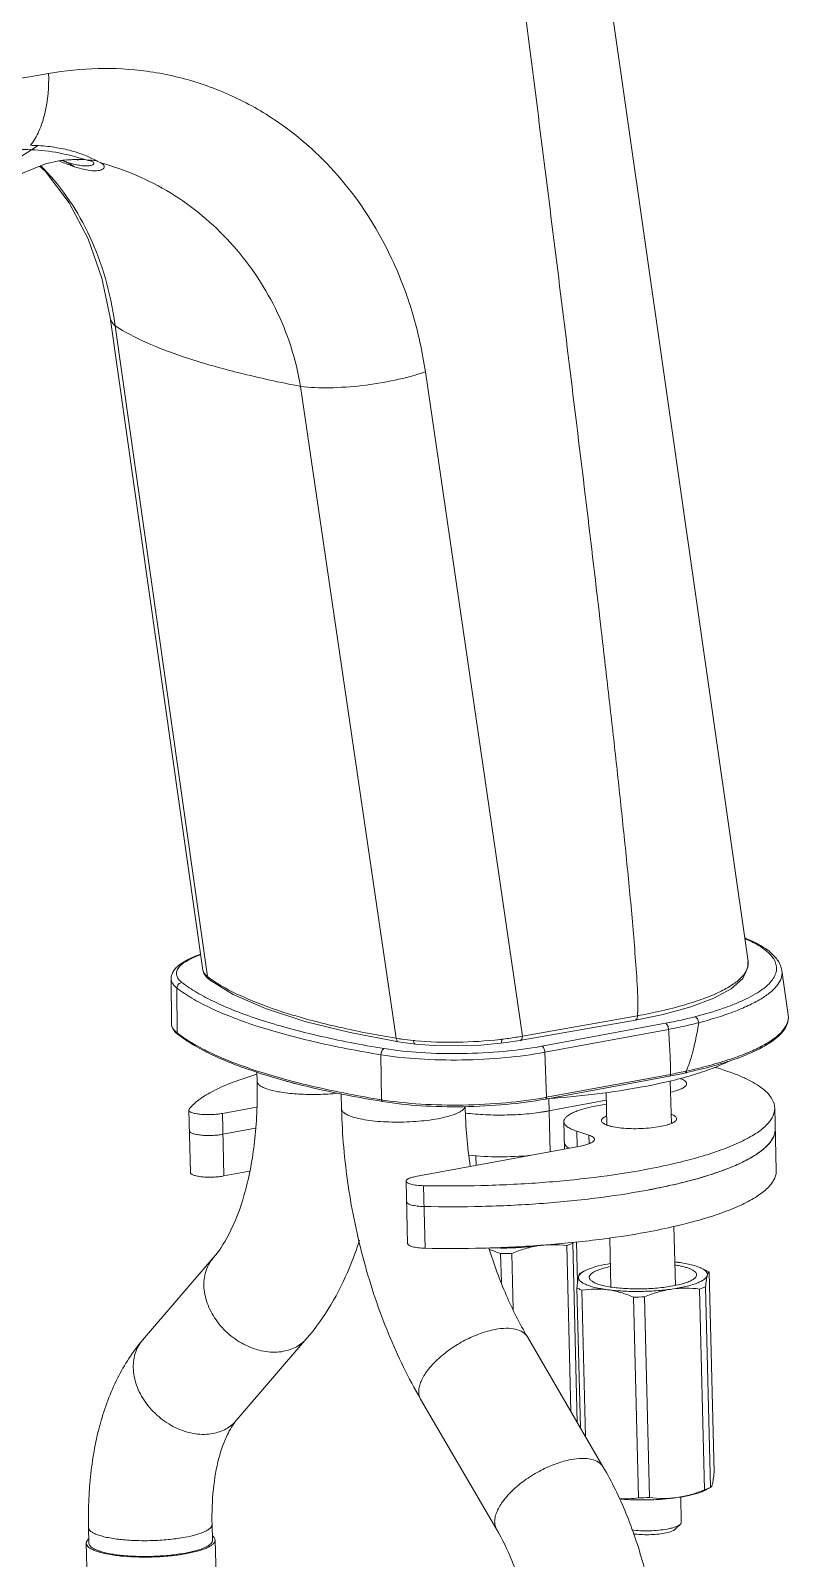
# Model space of a CAD drawing. Header units: millimetres. Extents: x 1433 to 2026, y -1135 to -715.
# Drawn here: x 1947.5 to 1982.8, y -870.4 to -799.3 of the extents above; entities that cross this region are included whole.
import ezdxf

# ---------------------------------------------------------------- set-up
doc = ezdxf.new("R2010")
doc.units = ezdxf.units.MM
doc.header["$LTSCALE"] = 0.1
doc.layers.get('0').update_dxf_attribs({"lineweight": 13})

msp = doc.modelspace()

# ---------------------------------------------------------------- linework, layer by layer
at = {"color": 7, "linetype": 'Continuous'}
for p, q in [((1980.901, -842.644), (1973.779, -792.891)), ((1948.747, -805.372), (1948.748, -805.372)), ((1949.809, -805.23), (1950.092, -805.311)), ((1955.527, -843.045), (1951.206, -812.655)), ((1951.442, -813.04), (1955.744, -843.351)), ((1965.882, -815.186), (1970.398, -846.122)), ((1964.522, -846.222), (1960.071, -815.863)), ((1955.527, -843.045), (1955.551, -843.128)), ((1955.527, -843.045), (1955.538, -843.101)), ((1955.538, -843.101), (1955.568, -843.189)), ((1955.568, -843.189), (1955.551, -843.128)), ((1980.901, -842.647), (1980.901, -842.644)), ((1982.476, -843.068), (1982.476, -843.063)), ((1982.771, -845.128), (1982.476, -843.068)), ((1954.049, -843.451), (1954.064, -845.542)), ((1954.337, -845.977), (1954.321, -843.883)), ((1955.569, -843.189), (1955.568, -843.189)), ((1955.569, -843.189), (1955.614, -843.273)), ((1955.614, -843.273), (1955.723, -843.405)), ((1955.723, -843.405), (1955.83, -843.497)), ((1955.83, -843.497), (1955.83, -843.497)), ((1975.752, -845.174), (1970.398, -846.122)), ((1982.772, -845.128), (1982.773, -845.134)), ((1962.388, -845.958), (1964.636, -846.388)), ((1970.429, -846.299), (1975.66, -845.373)), ((1977.057, -845.521), (1971.299, -846.59)), ((1971.446, -846.874), (1977.204, -845.806)), ((1965.186, -846.466), (1965.418, -846.492)), ((1969.38, -846.454), (1969.659, -846.42)), ((1970.306, -846.321), (1970.429, -846.299)), ((1963.816, -846.99), (1963.845, -849.087)), ((1971.519, -848.971), (1971.446, -846.874)), ((1958.048, -848.222), (1958.038, -847.804)), ((1977.253, -847.982), (1971.481, -849.053)), ((1977.291, -847.9), (1971.519, -848.971)), ((1977.977, -847.835), (1978.021, -847.826)), ((1978.021, -847.826), (1978.039, -847.821)), ((1961.982, -849.508), (1961.965, -848.811)), ((1974.334, -850.261), (1974.296, -848.75)), ((1977.333, -850.187), (1977.284, -848.21)), ((1954.889, -849.517), (1954.871, -849.563)), ((1954.871, -849.563), (1954.944, -852.475)), ((1958.026, -849.426), (1956.433, -849.721)), ((1963.891, -849.167), (1963.83, -849.157)), ((1971.685, -851.5), (1971.623, -849.026)), ((1974.305, -849.109), (1971.637, -849.604)), ((1973.861, -849.368), (1974.31, -849.285)), ((1982.142, -849.463), (1982.215, -852.376)), ((1956.506, -852.634), (1956.433, -849.721)), ((1972.329, -850.099), (1972.361, -851.375)), ((1957.979, -850.41), (1956.457, -850.692)), ((1973.495, -850.732), (1972.935, -850.549)), ((1972.952, -851.265), (1972.935, -850.549)), ((1973.495, -850.732), (1973.505, -851.127)), ((1965.423, -852.662), (1973.098, -851.238)), ((1968.249, -852.138), (1968.238, -851.692)), ((1957.696, -852.413), (1956.506, -852.634)), ((1964.986, -852.871), (1965.058, -855.784)), ((1965.796, -853.085), (1965.869, -855.997)), ((1977.521, -857.731), (1977.453, -854.984)), ((1972.461, -855.876), (1972.611, -855.823)), ((1972.461, -855.876), (1972.654, -863.601)), ((1972.611, -855.823), (1972.745, -855.767)), ((1972.953, -864.113), (1972.745, -855.767)), ((1972.924, -855.713), (1972.971, -857.583)), ((1974.522, -857.805), (1974.465, -855.523)), ((1956.008, -856.448), (1952.72, -860.277)), ((1969.385, -856.249), (1969.419, -857.581)), ((1969.966, -858.854), (1969.901, -856.244)), ((1973.287, -857.058), (1973.082, -857.169)), ((1978.717, -856.922), (1979.015, -857.064)), ((1979.09, -857.103), (1979.015, -857.064)), ((1979.09, -857.103), (1979.324, -866.448)), ((1972.938, -857.848), (1973.101, -864.367)), ((1973.341, -864.779), (1973.171, -857.953)), ((1978.644, -857.899), (1978.794, -857.845)), ((1978.644, -857.899), (1978.877, -867.243)), ((1978.794, -857.845), (1978.927, -857.789)), ((1979.16, -867.134), (1978.927, -857.789)), ((1975.568, -858.271), (1975.801, -867.616)), ((1976.316, -867.611), (1976.083, -858.266)), ((1960.37, -860.194), (1957.082, -864.023)), ((1970.63, -860.13), (1974.164, -866.191)), ((1965.663, -863.027), (1969.197, -869.087)), ((1979.027, -867.19), (1978.877, -867.243)), ((1978.975, -867.238), (1979.18, -867.128)), ((1979.16, -867.134), (1979.027, -867.19)), ((1979.175, -867.13), (1979.16, -867.134)), ((1977.796, -868.761), (1977.767, -867.582)), ((1950.205, -869.003), (1950.223, -869.736)), ((1955.953, -868.859), (1955.972, -869.593)), ((1955.979, -869.399), (1956.011, -869.427)), ((1977.516, -869.084), (1977.753, -868.85)), ((1950.098, -869.74), (1950.14, -871.409)), ((1956.097, -869.59), (1956.138, -871.259))]:
    msp.add_line(p, q, dxfattribs=at)
for points in [[(1943.348, -809.799), (1944.127, -808.654), (1945.067, -807.535), (1946.072, -806.615), (1947.123, -805.931), (1948.193, -805.498), (1948.747, -805.372)], [(1948.748, -805.372), (1948.826, -805.359), (1949.028, -805.332), (1949.22, -805.315), (1949.395, -805.305)], [(1949.395, -805.305), (1949.549, -805.302), (1949.672, -805.304), (1949.746, -805.306), (1949.759, -805.307)], [(1947.92, -805.609), (1948.193, -805.857), (1949.306, -807.321), (1950.189, -808.989), (1950.83, -810.819), (1951.206, -812.654)], [(1975.659, -845.373), (1976.948, -845.106), (1978.235, -844.754), (1979.308, -844.352), (1980.121, -843.911), (1980.655, -843.436), (1980.899, -842.911), (1980.9, -842.642)], [(1955.83, -843.497), (1956.94, -844.18), (1958.447, -844.84), (1960.275, -845.435), (1962.388, -845.958)], [(1964.635, -846.388), (1964.839, -846.42), (1965.186, -846.466)], [(1965.418, -846.492), (1966.286, -846.554), (1967.365, -846.574), (1968.46, -846.534), (1969.38, -846.454)], [(1969.659, -846.42), (1970.059, -846.362), (1970.306, -846.321)]]:
    msp.add_lwpolyline(points, dxfattribs=at)
for centre, radius, start, end in [((1947.224, -815.373), 10.743, 86.55175, 88.49845), ((1953.039, -813.801), 10.51, 119.45745, 121.51973), ((1953.692, -792.587), 13.604, 249.74809, 250.05775), ((1947.31, -809.057), 4.091, 64.87814, 65.75246), ((1947.307, -809.063), 4.098, 62.49021, 64.87756), ((1953.274, -793.743), 12.376, 250.05154, 250.77793), ((1935.138, -815.23), 16.451, 7.65182, 9.15193), ((1959.274, -838.654), 5.875, 233.07606, 234.39711), ((1970.667, -817.648), 27.992, 280.4662, 280.71894), ((1955.147, -845.043), 1.269, 228.8103, 232.36312), ((1957.819, -841.47), 5.695, 232.30886, 232.93337), ((1973.851, -827.187), 18.917, 283.95736, 284.55983), ((1966.237, -835.818), 10.545, 260.64039, 261.37737), ((1964.652, -846.288), 0.101, 254.23017, 260.21314), ((1966.348, -835.089), 11.282, 261.37602, 262.00904), ((1966.561, -833.534), 12.851, 262.03047, 264.49944), ((1966.687, -832.607), 13.786, 264.348, 264.74502), ((1967.135, -826.831), 19.572, 276.54598, 276.76495), ((1967.484, -829.967), 16.416, 276.84393, 279.13448), ((1967.892, -832.559), 13.793, 279.16994, 280.46692), ((1972.738, -823.651), 24.746, 280.51239, 280.63485), ((1973.024, -824.883), 23.41, 280.50116, 282.18103), ((1973.071, -825.399), 22.967, 280.62315, 282.33713), ((1973.522, -827.25), 20.991, 282.21732, 282.37499), ((1963.17, -835.485), 13.276, 252.91176, 255.19551), ((1963.538, -834.117), 14.692, 255.17407, 255.29774), ((1966.09, -835.427), 13.844, 260.66489, 260.88521), ((1991.414, -848.758), 23.691, 181.56025, 188.31933), ((1968.547, -832.952), 16.293, 280.34332, 280.51242), ((1969.902, -846.997), 8.972, 278.16798, 278.99567), ((1985.04, -857.07), 12.364, 173.76318, 173.94933), ((1969.506, -842.427), 13.822, 269.49892, 271.63674), ((1976.616, -864.482), 7.894, 82.43704, 83.58582), ((1975.688, -844.449), 13.822, 269.49892, 271.63674), ((1975.921, -853.73), 13.887, 269.50386, 271.6318), ((1950.557, -869.938), 0.529, 131.12515, 134.44898)]:
    msp.add_arc(centre, radius, start, end, dxfattribs=at)
for points, knots in [([(1970.502, -798.232), (1970.991, -802.071), (1971.718, -807.83), (1972.668, -815.512), (1973.37, -821.279), (1973.94, -826.087), (1974.384, -829.938), (1974.71, -832.829), (1975.024, -835.723), (1975.273, -838.138), (1975.457, -840.074), (1975.588, -841.529), (1975.694, -842.989), (1975.761, -843.964), (1975.773, -844.454)], [0, 0, 0, 0, 0.249489, 0.374285, 0.499129, 0.624038, 0.686528, 0.749049, 0.811613, 0.874242, 0.905594, 0.936983, 0.96844, 1, 1, 1, 1]), ([(1948.347, -801.291), (1949.107, -801.156), (1950.635, -801), (1952.169, -801.085), (1952.919, -801.187)], [0, 0, 0, 0, 0.505128, 1, 1, 1, 1]), ([(1952.919, -801.187), (1953.725, -801.297), (1955.316, -801.655), (1957.577, -802.6), (1959.657, -803.93), (1962.161, -806.203), (1964.101, -809.135), (1965.359, -812.465), (1965.748, -814.262), (1965.883, -815.186)], [0, 0, 0, 0, 0.119267, 0.237653, 0.357677, 0.479298, 0.731612, 0.863191, 1, 1, 1, 1]), ([(1930.975, -803.053), (1932.423, -802.957), (1935.322, -802.764), (1941.126, -802.316), (1945.474, -801.799), (1948.347, -801.291)], [0, 0, 0, 0, 0.249252, 0.498854, 1, 1, 1, 1]), ([(1948.347, -801.291), (1948.362, -801.914), (1948.293, -802.838), (1947.935, -803.954), (1947.664, -804.434), (1947.506, -804.634)], [0, 0, 0, 0, 0.533677, 0.781471, 1, 1, 1, 1]), ([(1947.87, -804.65), (1948.159, -804.666), (1948.709, -804.726), (1949.365, -804.87), (1949.829, -805.02), (1950.122, -805.136), (1950.337, -805.235), (1950.485, -805.311), (1950.553, -805.344), (1950.583, -805.362)], [0, 0, 0, 0, 0.306821, 0.585951, 0.71099, 0.82323, 0.920391, 0.96254, 1, 1, 1, 1]), ([(1941.54, -805.159), (1942.597, -805.056), (1944.153, -804.905), (1946.157, -804.817), (1947.101, -804.82), (1947.544, -804.842)], [0, 0, 0, 0, 0.529737, 0.778692, 1, 1, 1, 1]), ([(1943.179, -809.702), (1943.455, -809.209), (1944.038, -808.255), (1945.042, -806.929), (1946.201, -805.767), (1947.082, -805.126), (1947.544, -804.842)], [0, 0, 0, 0, 0.256814, 0.507328, 0.753611, 1, 1, 1, 1]), ([(1947.544, -804.842), (1947.973, -804.863), (1948.739, -804.946), (1949.484, -805.136), (1949.809, -805.23)], [0, 0, 0, 0, 0.558884, 1, 1, 1, 1]), ([(1948.748, -805.372), (1948.856, -805.354), (1949.301, -805.292), (1949.753, -805.287), (1950.092, -805.311)], [0, 0, 0, 0, 0.243563, 1, 1, 1, 1]), ([(1949.548, -805.632), (1949.492, -805.614), (1949.251, -805.531), (1949.014, -805.438), (1948.833, -805.362)], [0, 0, 0, 0, 0.231394, 1, 1, 1, 1]), ([(1949.714, -805.554), (1949.675, -805.547), (1949.502, -805.513), (1949.331, -805.468), (1949.199, -805.428)], [0, 0, 0, 0, 0.2238, 1, 1, 1, 1]), ([(1950.775, -805.458), (1950.842, -805.487), (1950.935, -805.547), (1950.937, -805.653), (1950.918, -805.698), (1950.878, -805.737), (1950.791, -805.79), (1950.619, -805.827), (1950.343, -805.824), (1949.974, -805.762), (1949.701, -805.682), (1949.548, -805.632)], [0, 0, 0, 0, 0.126604, 0.151355, 0.177581, 0.208558, 0.246621, 0.352287, 0.507941, 0.722328, 1, 1, 1, 1]), ([(1950.092, -805.311), (1950.156, -805.329), (1950.262, -805.352), (1950.39, -805.385), (1950.456, -805.438), (1950.459, -805.486), (1950.433, -805.531), (1950.346, -805.573), (1950.196, -805.598), (1949.976, -805.595), (1949.809, -805.571), (1949.714, -805.554)], [0, 0, 0, 0, 0.164563, 0.269568, 0.330998, 0.354759, 0.380756, 0.45693, 0.580981, 0.760677, 1, 1, 1, 1]), ([(1950.583, -805.362), (1950.602, -805.371), (1950.664, -805.406), (1950.727, -805.438), (1950.774, -805.457)], [0, 0, 0, 0, 0.291822, 1, 1, 1, 1]), ([(1960.072, -815.863), (1959.965, -815.227), (1959.662, -813.983), (1958.943, -812.218), (1957.992, -810.597), (1956.469, -808.672), (1954.134, -806.724), (1951.913, -805.761), (1950.775, -805.458)], [0, 0, 0, 0, 0.131558, 0.260146, 0.387663, 0.513829, 0.759703, 1, 1, 1, 1]), ([(1947.96, -805.57), (1948.859, -806.455), (1950.397, -808.677), (1951.16, -811.25), (1951.379, -812.614)], [0, 0, 0, 0, 0.477556, 1, 1, 1, 1]), ([(1951.442, -813.04), (1951.38, -812.987), (1951.274, -812.873), (1951.217, -812.726), (1951.207, -812.655)], [0, 0, 0, 0, 0.534268, 1, 1, 1, 1]), ([(1960.071, -815.863), (1959.115, -815.676), (1957.347, -815.292), (1954.934, -814.618), (1952.992, -813.904), (1951.888, -813.34), (1951.442, -813.04)], [0, 0, 0, 0, 0.320276, 0.594817, 0.82322, 1, 1, 1, 1]), ([(1965.882, -815.186), (1965.42, -815.341), (1964.443, -815.6), (1962.947, -815.847), (1961.474, -815.95), (1960.517, -815.916), (1960.071, -815.863)], [0, 0, 0, 0, 0.248669, 0.513669, 0.771605, 1, 1, 1, 1]), ([(1978.419, -845.223), (1978.868, -845.107), (1979.509, -844.92), (1980.305, -844.623), (1980.806, -844.402), (1981.237, -844.173), (1981.593, -843.939), (1981.875, -843.7), (1982.079, -843.456), (1982.205, -843.206), (1982.245, -842.95), (1982.195, -842.697), (1982.059, -842.453), (1981.845, -842.219), (1981.554, -841.994), (1981.188, -841.778), (1980.914, -841.649), (1980.765, -841.585)], [0, 0, 0, 0, 0.205868, 0.296052, 0.377239, 0.449279, 0.51221, 0.566401, 0.612704, 0.652741, 0.689169, 0.725546, 0.765445, 0.811556, 0.865519, 0.92821, 1, 1, 1, 1]), ([(1980.749, -841.547), (1980.979, -841.641), (1981.395, -841.834), (1981.858, -842.136), (1982.141, -842.402), (1982.304, -842.607), (1982.42, -842.827), (1982.464, -842.984), (1982.475, -843.063)], [0, 0, 0, 0, 0.31144, 0.573632, 0.68946, 0.797407, 0.900025, 1, 1, 1, 1]), ([(1954.049, -843.451), (1954.049, -843.386), (1954.07, -843.256), (1954.157, -843.078), (1954.286, -842.921), (1954.449, -842.78), (1954.644, -842.65), (1954.961, -842.48), (1955.225, -842.375), (1955.411, -842.31)], [0, 0, 0, 0, 0.103732, 0.206187, 0.312551, 0.425592, 0.549, 0.685269, 1, 1, 1, 1]), ([(1955.412, -842.33), (1955.288, -842.376), (1955.06, -842.467), (1954.76, -842.622), (1954.53, -842.783), (1954.371, -842.949), (1954.3, -843.101), (1954.29, -843.218), (1954.309, -843.335), (1954.392, -843.483), (1954.494, -843.576), (1954.554, -843.622)], [0, 0, 0, 0, 0.198772, 0.367697, 0.506958, 0.618953, 0.7102, 0.752127, 0.79419, 0.886453, 1, 1, 1, 1]), ([(1955.551, -843.128), (1955.557, -843.141), (1955.585, -843.196), (1955.625, -843.245), (1955.66, -843.278)], [0, 0, 0, 0, 0.229869, 1, 1, 1, 1]), ([(1975.873, -845.151), (1976.254, -845.079), (1976.98, -844.926), (1977.998, -844.659), (1978.884, -844.367), (1979.621, -844.056), (1980.202, -843.728), (1980.623, -843.388), (1980.879, -843.028), (1980.917, -842.763), (1980.901, -842.647)], [0, 0, 0, 0, 0.196625, 0.375607, 0.533639, 0.66871, 0.780856, 0.870784, 0.94098, 1, 1, 1, 1]), ([(1978.606, -845.494), (1978.91, -845.415), (1979.485, -845.251), (1980.285, -844.975), (1980.971, -844.684), (1981.537, -844.381), (1981.978, -844.069), (1982.291, -843.747), (1982.446, -843.457), (1982.488, -843.23), (1982.484, -843.121), (1982.476, -843.068)], [0, 0, 0, 0, 0.195111, 0.370302, 0.524306, 0.656551, 0.767227, 0.857942, 0.932768, 0.966716, 1, 1, 1, 1]), ([(1954.049, -843.451), (1954.05, -843.488), (1954.063, -843.566), (1954.117, -843.678), (1954.205, -843.787), (1954.279, -843.851), (1954.321, -843.883)], [0, 0, 0, 0, 0.212673, 0.4418, 0.701283, 1, 1, 1, 1]), ([(1954.554, -843.622), (1954.492, -843.628), (1954.369, -843.692), (1954.32, -843.821), (1954.321, -843.883)], [0, 0, 0, 0, 0.498209, 1, 1, 1, 1]), ([(1954.321, -843.883), (1954.541, -844.054), (1955.041, -844.385), (1955.892, -844.831), (1956.888, -845.256), (1958.026, -845.659), (1959.298, -846.038), (1961.233, -846.524), (1962.76, -846.816), (1963.816, -846.99)], [0, 0, 0, 0, 0.083008, 0.178175, 0.285732, 0.405617, 0.537529, 0.680988, 1, 1, 1, 1]), ([(1954.554, -843.622), (1954.773, -843.791), (1955.268, -844.119), (1956.111, -844.561), (1957.099, -844.983), (1958.226, -845.382), (1959.487, -845.757), (1961.405, -846.239), (1962.918, -846.528), (1963.965, -846.701)], [0, 0, 0, 0, 0.083008, 0.178175, 0.285732, 0.405618, 0.53753, 0.680988, 1, 1, 1, 1]), ([(1955.66, -843.278), (1955.666, -843.285), (1955.693, -843.31), (1955.722, -843.334), (1955.744, -843.351)], [0, 0, 0, 0, 0.238448, 1, 1, 1, 1]), ([(1955.744, -843.351), (1955.746, -843.365), (1955.761, -843.42), (1955.795, -843.471), (1955.83, -843.497)], [0, 0, 0, 0, 0.243088, 1, 1, 1, 1]), ([(1964.522, -846.222), (1963.57, -846.063), (1961.798, -845.72), (1959.379, -845.075), (1957.415, -844.35), (1956.305, -843.754), (1955.854, -843.431)], [0, 0, 0, 0, 0.31589, 0.590463, 0.818416, 1, 1, 1, 1]), ([(1975.773, -844.454), (1975.778, -844.633), (1975.776, -844.874), (1975.757, -845.113), (1975.752, -845.174)], [0, 0, 0, 0, 0.748424, 1, 1, 1, 1]), ([(1975.66, -845.373), (1975.674, -845.37), (1975.713, -845.348), (1975.747, -845.273), (1975.753, -845.21), (1975.752, -845.174)], [0, 0, 0, 0, 0.185673, 0.539504, 1, 1, 1, 1]), ([(1977.057, -845.521), (1977.177, -845.499), (1977.634, -845.411), (1978.087, -845.308), (1978.419, -845.223)], [0, 0, 0, 0, 0.262344, 1, 1, 1, 1]), ([(1982.773, -845.134), (1982.781, -845.192), (1982.783, -845.314), (1982.724, -845.568), (1982.523, -845.889), (1982.132, -846.24), (1981.587, -846.579), (1980.892, -846.906), (1980.053, -847.215), (1979.082, -847.504), (1978.386, -847.672), (1978.019, -847.753)], [0, 0, 0, 0, 0.03104, 0.062974, 0.135, 0.224774, 0.336017, 0.469848, 0.625965, 0.803264, 1, 1, 1, 1]), ([(1978.039, -847.821), (1978.402, -847.741), (1979.088, -847.574), (1980.047, -847.288), (1980.877, -846.98), (1981.567, -846.653), (1982.114, -846.31), (1982.513, -845.949), (1982.722, -845.609), (1982.783, -845.334), (1982.781, -845.199), (1982.772, -845.134)], [0, 0, 0, 0, 0.192928, 0.366906, 0.520375, 0.652485, 0.763304, 0.854591, 0.930742, 0.965693, 1, 1, 1, 1]), ([(1978.424, -845.221), (1978.475, -845.232), (1978.544, -845.296), (1978.592, -845.4), (1978.604, -845.463), (1978.606, -845.494)], [0, 0, 0, 0, 0.452379, 0.723726, 1, 1, 1, 1]), ([(1954.311, -845.999), (1954.24, -845.937), (1954.147, -845.833), (1954.076, -845.668), (1954.064, -845.583), (1954.064, -845.542)], [0, 0, 0, 0, 0.526839, 0.765905, 1, 1, 1, 1]), ([(1954.337, -845.977), (1954.295, -845.945), (1954.22, -845.879), (1954.132, -845.771), (1954.077, -845.658), (1954.064, -845.579), (1954.064, -845.542)], [0, 0, 0, 0, 0.298717, 0.5582, 0.787327, 1, 1, 1, 1]), ([(1954.372, -846.049), (1954.361, -846.04), (1954.343, -846.018), (1954.337, -845.991), (1954.337, -845.977)], [0, 0, 0, 0, 0.494004, 1, 1, 1, 1]), ([(1963.845, -849.087), (1962.797, -848.915), (1961.282, -848.625), (1959.36, -848.145), (1958.094, -847.77), (1956.961, -847.371), (1955.965, -846.951), (1955.112, -846.51), (1954.609, -846.183), (1954.386, -846.015)], [0, 0, 0, 0, 0.318011, 0.461204, 0.593025, 0.712999, 0.820822, 0.916421, 1, 1, 1, 1]), ([(1977.058, -845.521), (1977.078, -845.528), (1977.119, -845.558), (1977.18, -845.652), (1977.202, -845.743), (1977.204, -845.806)], [0, 0, 0, 0, 0.192743, 0.435575, 1, 1, 1, 1]), ([(1978.413, -845.545), (1978.318, -845.569), (1977.916, -845.665), (1977.512, -845.748), (1977.204, -845.806)], [0, 0, 0, 0, 0.239398, 1, 1, 1, 1]), ([(1977.291, -847.9), (1977.297, -847.55), (1977.272, -846.851), (1977.228, -846.153), (1977.204, -845.806)], [0, 0, 0, 0, 0.501428, 1, 1, 1, 1]), ([(1978.606, -845.495), (1978.546, -845.881), (1978.442, -846.458), (1978.234, -847.21), (1978.1, -847.576), (1978.02, -847.753)], [0, 0, 0, 0, 0.50093, 0.751101, 1, 1, 1, 1]), ([(1963.83, -849.157), (1962.78, -848.984), (1961.264, -848.692), (1959.34, -848.207), (1958.075, -847.829), (1956.942, -847.426), (1955.947, -847), (1955.095, -846.553), (1954.593, -846.22), (1954.372, -846.049)], [0, 0, 0, 0, 0.318079, 0.461211, 0.592927, 0.712785, 0.820522, 0.916165, 1, 1, 1, 1]), ([(1963.965, -846.701), (1963.917, -846.716), (1963.859, -846.787), (1963.823, -846.893), (1963.816, -846.957), (1963.816, -846.99)], [0, 0, 0, 0, 0.44057, 0.716757, 1, 1, 1, 1]), ([(1963.965, -846.701), (1964.53, -846.793), (1965.738, -846.916), (1967.598, -846.956), (1969.48, -846.858), (1970.714, -846.698), (1971.299, -846.59)], [0, 0, 0, 0, 0.233122, 0.493696, 0.757518, 1, 1, 1, 1]), ([(1964.522, -846.222), (1964.524, -846.241), (1964.534, -846.286), (1964.562, -846.349), (1964.604, -846.379), (1964.625, -846.385)], [0, 0, 0, 0, 0.283384, 0.676473, 1, 1, 1, 1]), ([(1965.329, -846.327), (1965.331, -846.348), (1965.339, -846.408), (1965.376, -846.487), (1965.418, -846.492)], [0, 0, 0, 0, 0.339581, 1, 1, 1, 1]), ([(1965.424, -846.336), (1966.071, -846.395), (1967.389, -846.433), (1968.704, -846.351), (1969.366, -846.275)], [0, 0, 0, 0, 0.493866, 1, 1, 1, 1]), ([(1969.44, -846.266), (1969.441, -846.311), (1969.44, -846.373), (1969.403, -846.451), (1969.38, -846.454)], [0, 0, 0, 0, 0.65218, 1, 1, 1, 1]), ([(1970.306, -846.321), (1970.32, -846.318), (1970.359, -846.296), (1970.393, -846.221), (1970.399, -846.158), (1970.398, -846.122)], [0, 0, 0, 0, 0.184559, 0.538099, 1, 1, 1, 1]), ([(1971.446, -846.874), (1971.444, -846.811), (1971.422, -846.72), (1971.36, -846.627), (1971.32, -846.596), (1971.299, -846.59)], [0, 0, 0, 0, 0.564425, 0.807257, 1, 1, 1, 1]), ([(1963.816, -846.99), (1964.403, -847.086), (1965.66, -847.214), (1967.596, -847.255), (1969.553, -847.153), (1970.837, -846.987), (1971.446, -846.874)], [0, 0, 0, 0, 0.233121, 0.493696, 0.757519, 1, 1, 1, 1]), ([(1980.028, -847.281), (1979.774, -847.409), (1979.205, -847.652), (1978.259, -847.964), (1977.162, -848.25), (1976.38, -848.412), (1975.967, -848.488)], [0, 0, 0, 0, 0.200524, 0.435886, 0.703558, 1, 1, 1, 1]), ([(1958.036, -847.896), (1957.664, -848.007), (1956.982, -848.232), (1956.076, -848.622), (1955.379, -849.031), (1955.017, -849.351), (1954.889, -849.517)], [0, 0, 0, 0, 0.325213, 0.600662, 0.824822, 1, 1, 1, 1]), ([(1977.291, -847.9), (1977.291, -847.91), (1977.29, -847.94), (1977.273, -847.978), (1977.253, -847.982)], [0, 0, 0, 0, 0.325424, 1, 1, 1, 1]), ([(1977.729, -848.091), (1977.775, -848.107), (1977.856, -848.139), (1977.957, -848.198), (1978.024, -848.262), (1978.043, -848.314), (1978.044, -848.337)], [0, 0, 0, 0, 0.347299, 0.623123, 0.833521, 1, 1, 1, 1]), ([(1978.012, -847.8), (1978.011, -847.804), (1978.004, -847.819), (1977.99, -847.832), (1977.978, -847.835)], [0, 0, 0, 0, 0.287351, 1, 1, 1, 1]), ([(1978.019, -847.753), (1978.019, -847.757), (1978.019, -847.773), (1978.016, -847.789), (1978.012, -847.8)], [0, 0, 0, 0, 0.26607, 1, 1, 1, 1]), ([(1982.142, -849.463), (1982.14, -849.375), (1982.102, -849.189), (1981.954, -848.926), (1981.721, -848.673), (1981.405, -848.431), (1981.009, -848.197), (1980.334, -847.881), (1979.771, -847.692), (1979.371, -847.575)], [0, 0, 0, 0, 0.075373, 0.158158, 0.253903, 0.365989, 0.496206, 0.645307, 1, 1, 1, 1]), ([(1958.048, -848.222), (1958.07, -849.112), (1958.013, -850.807), (1957.612, -853.146), (1956.96, -855.031), (1956.341, -856.06), (1956.008, -856.448)], [0, 0, 0, 0, 0.309603, 0.587981, 0.822092, 1, 1, 1, 1]), ([(1958.048, -848.222), (1958.049, -848.257), (1958.08, -848.336), (1958.187, -848.432), (1958.346, -848.519), (1958.473, -848.567), (1958.545, -848.591)], [0, 0, 0, 0, 0.162727, 0.371967, 0.649491, 1, 1, 1, 1]), ([(1958.545, -848.591), (1958.75, -848.658), (1959.229, -848.756), (1960.013, -848.833), (1960.889, -848.847), (1961.493, -848.812), (1961.794, -848.782)], [0, 0, 0, 0, 0.197599, 0.445934, 0.722211, 1, 1, 1, 1]), ([(1975.967, -848.488), (1975.277, -848.616), (1973.832, -848.834), (1972.379, -848.975), (1971.623, -849.03)], [0, 0, 0, 0, 0.480902, 1, 1, 1, 1]), ([(1978.044, -848.337), (1978.044, -848.355), (1978.035, -848.395), (1977.995, -848.45), (1977.932, -848.502), (1977.847, -848.553), (1977.74, -848.601), (1977.558, -848.667), (1977.409, -848.705), (1977.303, -848.727)], [0, 0, 0, 0, 0.062379, 0.135966, 0.227542, 0.340079, 0.474309, 0.62986, 1, 1, 1, 1]), ([(1954.871, -849.563), (1954.872, -849.587), (1954.903, -849.625), (1954.958, -849.658), (1955.021, -849.685), (1955.099, -849.708), (1955.228, -849.738), (1955.417, -849.764), (1955.664, -849.778), (1955.927, -849.777), (1956.185, -849.759), (1956.353, -849.736), (1956.433, -849.721)], [0, 0, 0, 0, 0.045136, 0.078464, 0.120265, 0.170496, 0.228635, 0.365195, 0.521403, 0.686776, 0.85, 1, 1, 1, 1]), ([(1961.982, -849.508), (1962.012, -850.703), (1962.223, -853.101), (1962.955, -856.616), (1964.078, -859.96), (1965.093, -862.049), (1965.663, -863.027)], [0, 0, 0, 0, 0.253474, 0.509139, 0.760029, 1, 1, 1, 1]), ([(1961.982, -849.508), (1961.983, -849.544), (1962.014, -849.623), (1962.121, -849.719), (1962.28, -849.806), (1962.407, -849.854), (1962.48, -849.878)], [0, 0, 0, 0, 0.162727, 0.371967, 0.649491, 1, 1, 1, 1]), ([(1963.891, -849.167), (1963.877, -849.165), (1963.85, -849.139), (1963.845, -849.106), (1963.845, -849.087)], [0, 0, 0, 0, 0.423981, 1, 1, 1, 1]), ([(1971.481, -849.053), (1970.875, -849.165), (1969.598, -849.33), (1967.651, -849.431), (1965.726, -849.391), (1964.475, -849.263), (1963.891, -849.167)], [0, 0, 0, 0, 0.242549, 0.506241, 0.766708, 1, 1, 1, 1]), ([(1971.472, -848.98), (1970.867, -849.09), (1969.592, -849.253), (1967.651, -849.353), (1965.73, -849.314), (1964.482, -849.189), (1963.898, -849.096)], [0, 0, 0, 0, 0.242706, 0.506092, 0.766343, 1, 1, 1, 1]), ([(1966.472, -849.965), (1966.641, -849.934), (1966.942, -849.867), (1967.288, -849.753), (1967.5, -849.647), (1967.635, -849.557), (1967.713, -849.467), (1967.727, -849.404)], [0, 0, 0, 0, 0.362738, 0.653629, 0.769047, 0.864115, 1, 1, 1, 1]), ([(1971.481, -849.053), (1971.487, -849.052), (1971.503, -849.043), (1971.517, -849.012), (1971.52, -848.986), (1971.519, -848.971)], [0, 0, 0, 0, 0.188041, 0.542379, 1, 1, 1, 1]), ([(1973.861, -849.368), (1973.748, -849.389), (1973.532, -849.434), (1973.229, -849.512), (1972.964, -849.597), (1972.741, -849.687), (1972.564, -849.783), (1972.433, -849.882), (1972.349, -849.986), (1972.328, -850.064), (1972.329, -850.099)], [0, 0, 0, 0, 0.194943, 0.372119, 0.52924, 0.664797, 0.777937, 0.869037, 0.940734, 1, 1, 1, 1]), ([(1976.124, -852.334), (1976.57, -852.251), (1977.417, -852.077), (1978.609, -851.771), (1979.649, -851.437), (1980.524, -851.08), (1981.221, -850.706), (1981.674, -850.364), (1981.926, -850.079), (1982.053, -849.876), (1982.129, -849.67), (1982.144, -849.53), (1982.142, -849.463)], [0, 0, 0, 0, 0.194844, 0.371849, 0.528876, 0.664342, 0.777405, 0.868445, 0.906493, 0.94034, 0.971031, 1, 1, 1, 1]), ([(1962.48, -849.878), (1962.598, -849.917), (1962.863, -849.983), (1963.475, -850.083), (1964.345, -850.139), (1965.414, -850.112), (1966.131, -850.029), (1966.472, -849.965)], [0, 0, 0, 0, 0.092753, 0.203297, 0.462407, 0.741287, 1, 1, 1, 1]), ([(1971.637, -849.604), (1971.331, -849.661), (1970.685, -849.746), (1969.697, -849.805), (1968.706, -849.797), (1968.057, -849.744), (1967.747, -849.702)], [0, 0, 0, 0, 0.239276, 0.499763, 0.760376, 1, 1, 1, 1]), ([(1971.104, -849.687), (1971.15, -849.681), (1971.328, -849.657), (1971.506, -849.628), (1971.637, -849.604)], [0, 0, 0, 0, 0.258269, 1, 1, 1, 1]), ([(1972.329, -850.099), (1972.33, -850.142), (1972.357, -850.21), (1972.421, -850.285), (1972.519, -850.367), (1972.692, -850.462), (1972.847, -850.52), (1972.935, -850.549)], [0, 0, 0, 0, 0.162622, 0.259949, 0.372488, 0.649643, 1, 1, 1, 1]), ([(1974.079, -850.055), (1974.078, -850.036), (1974.091, -849.992), (1974.142, -849.936), (1974.221, -849.882), (1974.284, -849.851), (1974.32, -849.836)], [0, 0, 0, 0, 0.169808, 0.38127, 0.655755, 1, 1, 1, 1]), ([(1976.812, -850.333), (1976.672, -850.359), (1976.378, -850.4), (1975.925, -850.431), (1975.466, -850.433), (1975.032, -850.407), (1974.703, -850.362), (1974.476, -850.31), (1974.34, -850.268), (1974.231, -850.222), (1974.149, -850.172), (1974.095, -850.118), (1974.079, -850.075), (1974.079, -850.055)], [0, 0, 0, 0, 0.149858, 0.312932, 0.478146, 0.634202, 0.770615, 0.828688, 0.878851, 0.920594, 0.953867, 0.979472, 1, 1, 1, 1]), ([(1977.578, -849.968), (1977.578, -849.986), (1977.568, -850.025), (1977.526, -850.077), (1977.46, -850.126), (1977.372, -850.174), (1977.26, -850.219), (1977.073, -850.279), (1976.92, -850.313), (1976.812, -850.333)], [0, 0, 0, 0, 0.05927, 0.130972, 0.222072, 0.335234, 0.470783, 0.627934, 1, 1, 1, 1]), ([(1977.328, -849.762), (1977.365, -849.775), (1977.429, -849.803), (1977.509, -849.852), (1977.562, -849.906), (1977.577, -849.949), (1977.578, -849.968)], [0, 0, 0, 0, 0.343799, 0.618125, 0.82974, 1, 1, 1, 1]), ([(1954.896, -850.534), (1954.896, -850.558), (1954.927, -850.596), (1954.982, -850.629), (1955.045, -850.655), (1955.123, -850.679), (1955.252, -850.709), (1955.441, -850.735), (1955.688, -850.749), (1955.951, -850.748), (1956.209, -850.73), (1956.378, -850.707), (1956.457, -850.692)], [0, 0, 0, 0, 0.045136, 0.078464, 0.120265, 0.170496, 0.228635, 0.365195, 0.521403, 0.686776, 0.85, 1, 1, 1, 1]), ([(1973.755, -850.925), (1973.755, -850.94), (1973.746, -850.974), (1973.71, -851.018), (1973.654, -851.06), (1973.578, -851.101), (1973.483, -851.14), (1973.322, -851.192), (1973.191, -851.221), (1973.098, -851.238)], [0, 0, 0, 0, 0.059275, 0.130994, 0.222123, 0.335281, 0.470824, 0.627976, 1, 1, 1, 1]), ([(1973.495, -850.732), (1973.533, -850.744), (1973.6, -850.769), (1973.683, -850.815), (1973.738, -850.865), (1973.754, -850.907), (1973.755, -850.925)], [0, 0, 0, 0, 0.350538, 0.628067, 0.837283, 1, 1, 1, 1]), ([(1982.167, -850.434), (1982.168, -850.501), (1982.153, -850.641), (1982.077, -850.847), (1981.95, -851.05), (1981.698, -851.335), (1981.245, -851.677), (1980.548, -852.051), (1979.673, -852.408), (1978.633, -852.742), (1977.441, -853.048), (1976.594, -853.222), (1976.149, -853.305)], [0, 0, 0, 0, 0.028969, 0.05966, 0.093508, 0.131556, 0.222597, 0.335661, 0.471127, 0.628153, 0.805158, 1, 1, 1, 1]), ([(1977.567, -853.008), (1977.889, -852.932), (1978.503, -852.775), (1979.366, -852.51), (1980.125, -852.23), (1980.772, -851.936), (1981.305, -851.63), (1981.803, -851.252), (1982.085, -850.891), (1982.144, -850.642)], [0, 0, 0, 0, 0.1871, 0.35752, 0.510109, 0.644033, 0.758977, 0.855377, 1, 1, 1, 1]), ([(1982.144, -850.642), (1982.148, -850.625), (1982.162, -850.556), (1982.168, -850.486), (1982.167, -850.434)], [0, 0, 0, 0, 0.253815, 1, 1, 1, 1]), ([(1970.777, -851.672), (1970.288, -851.721), (1969.329, -851.763), (1968.37, -851.714), (1967.907, -851.658)], [0, 0, 0, 0, 0.512713, 1, 1, 1, 1]), ([(1972.553, -851.338), (1972.524, -851.319), (1972.47, -851.279), (1972.406, -851.213), (1972.365, -851.143), (1972.354, -851.093), (1972.354, -851.07)], [0, 0, 0, 0, 0.309181, 0.571589, 0.796607, 1, 1, 1, 1]), ([(1972.363, -851.126), (1972.365, -851.133), (1972.375, -851.161), (1972.391, -851.187), (1972.405, -851.206)], [0, 0, 0, 0, 0.236962, 1, 1, 1, 1]), ([(1972.405, -851.206), (1972.409, -851.211), (1972.426, -851.233), (1972.445, -851.253), (1972.46, -851.267)], [0, 0, 0, 0, 0.23643, 1, 1, 1, 1]), ([(1972.46, -851.267), (1972.467, -851.273), (1972.496, -851.299), (1972.528, -851.322), (1972.553, -851.338)], [0, 0, 0, 0, 0.233575, 1, 1, 1, 1]), ([(1965.796, -853.085), (1966.693, -853.105), (1968.487, -853.101), (1971.142, -852.973), (1973.691, -852.728), (1975.338, -852.48), (1976.124, -852.334)], [0, 0, 0, 0, 0.259369, 0.518699, 0.768572, 1, 1, 1, 1]), ([(1982.215, -852.376), (1982.217, -852.443), (1982.202, -852.583), (1982.126, -852.789), (1981.998, -852.992), (1981.746, -853.276), (1981.293, -853.619), (1980.596, -853.993), (1979.722, -854.35), (1978.682, -854.684), (1977.49, -854.99), (1976.643, -855.164), (1976.197, -855.247)], [0, 0, 0, 0, 0.028969, 0.05966, 0.093508, 0.131556, 0.222597, 0.335661, 0.471127, 0.628153, 0.805158, 1, 1, 1, 1]), ([(1956.506, -852.634), (1956.426, -852.649), (1956.258, -852.672), (1955.999, -852.69), (1955.737, -852.691), (1955.489, -852.676), (1955.301, -852.65), (1955.171, -852.621), (1955.094, -852.597), (1955.031, -852.57), (1954.976, -852.538), (1954.945, -852.5), (1954.944, -852.475)], [0, 0, 0, 0, 0.15, 0.313224, 0.478597, 0.634805, 0.771365, 0.829504, 0.879735, 0.921536, 0.954864, 1, 1, 1, 1]), ([(1965.423, -852.662), (1965.361, -852.674), (1965.252, -852.698), (1965.127, -852.741), (1965.053, -852.781), (1965.008, -852.814), (1964.985, -852.849), (1964.986, -852.871)], [0, 0, 0, 0, 0.373116, 0.666458, 0.779938, 0.871348, 1, 1, 1, 1]), ([(1964.986, -852.871), (1964.986, -852.904), (1965.041, -852.952), (1965.124, -852.989), (1965.223, -853.02), (1965.342, -853.045), (1965.536, -853.073), (1965.689, -853.082), (1965.796, -853.085)], [0, 0, 0, 0, 0.114438, 0.207278, 0.325737, 0.467957, 0.63062, 1, 1, 1, 1]), ([(1976.149, -853.305), (1976.271, -853.282), (1976.746, -853.191), (1977.218, -853.09), (1977.567, -853.008)], [0, 0, 0, 0, 0.258413, 1, 1, 1, 1]), ([(1965.01, -853.842), (1965.011, -853.875), (1965.065, -853.923), (1965.148, -853.96), (1965.247, -853.991), (1965.367, -854.016), (1965.56, -854.044), (1965.714, -854.053), (1965.82, -854.056)], [0, 0, 0, 0, 0.114438, 0.207278, 0.325737, 0.467957, 0.63062, 1, 1, 1, 1]), ([(1965.82, -854.056), (1966.717, -854.076), (1968.511, -854.072), (1971.166, -853.944), (1973.715, -853.698), (1975.362, -853.451), (1976.149, -853.305)], [0, 0, 0, 0, 0.259369, 0.518699, 0.768572, 1, 1, 1, 1]), ([(1976.197, -855.247), (1975.41, -855.393), (1973.764, -855.64), (1971.214, -855.886), (1968.559, -856.014), (1966.765, -856.017), (1965.869, -855.997)], [0, 0, 0, 0, 0.231428, 0.481301, 0.740631, 1, 1, 1, 1]), ([(1962.82, -855.618), (1962.681, -856.052), (1962.087, -857.682), (1961.204, -859.223), (1960.37, -860.194)], [0, 0, 0, 0, 0.262575, 1, 1, 1, 1]), ([(1965.869, -855.997), (1965.762, -855.995), (1965.608, -855.986), (1965.415, -855.958), (1965.295, -855.933), (1965.197, -855.902), (1965.113, -855.865), (1965.059, -855.817), (1965.058, -855.784)], [0, 0, 0, 0, 0.36938, 0.532043, 0.674263, 0.792722, 0.885562, 1, 1, 1, 1]), ([(1968.967, -855.976), (1969.341, -855.994), (1970.08, -855.993), (1970.817, -855.93), (1971.177, -855.878)], [0, 0, 0, 0, 0.507399, 1, 1, 1, 1]), ([(1969.901, -856.244), (1970.107, -856.158), (1970.525, -856.006), (1970.959, -855.909), (1971.177, -855.878)], [0, 0, 0, 0, 0.504279, 1, 1, 1, 1]), ([(1971.177, -855.878), (1971.39, -855.847), (1971.82, -855.819), (1972.25, -855.85), (1972.461, -855.876)], [0, 0, 0, 0, 0.503165, 1, 1, 1, 1]), ([(1959.281, -860.799), (1959.015, -860.849), (1958.441, -860.849), (1957.6, -860.594), (1956.821, -860.115), (1956.179, -859.457), (1955.735, -858.683), (1955.535, -857.865), (1955.609, -857.08), (1955.852, -856.63), (1956.008, -856.448)], [0, 0, 0, 0, 0.120557, 0.250637, 0.386875, 0.523921, 0.656204, 0.779607, 0.893129, 1, 1, 1, 1]), ([(1968.835, -855.991), (1969.068, -856.734), (1969.59, -858.15), (1970.264, -859.502), (1970.63, -860.13)], [0, 0, 0, 0, 0.517296, 1, 1, 1, 1]), ([(1968.88, -856.064), (1968.922, -856.077), (1969.093, -856.133), (1969.261, -856.197), (1969.385, -856.249)], [0, 0, 0, 0, 0.248201, 1, 1, 1, 1]), ([(1978.717, -856.922), (1978.652, -856.891), (1978.505, -856.834), (1978.258, -856.764), (1977.97, -856.703), (1977.764, -856.672), (1977.655, -856.657)], [0, 0, 0, 0, 0.196599, 0.430812, 0.69994, 1, 1, 1, 1]), ([(1973.016, -857.323), (1973.008, -857.356), (1972.993, -857.429), (1972.966, -857.604), (1972.949, -857.747), (1972.938, -857.848)], [0, 0, 0, 0, 0.190114, 0.423056, 1, 1, 1, 1]), ([(1973.016, -857.323), (1973.012, -857.338), (1973.009, -857.37), (1973.021, -857.437), (1973.062, -857.5), (1973.121, -857.555), (1973.205, -857.616), (1973.342, -857.687), (1973.541, -857.761), (1973.782, -857.828), (1974.061, -857.885), (1974.26, -857.916), (1974.365, -857.93)], [0, 0, 0, 0, 0.029848, 0.059791, 0.127171, 0.167747, 0.213877, 0.324105, 0.459058, 0.61798, 0.799129, 1, 1, 1, 1]), ([(1973.287, -857.058), (1973.251, -857.077), (1973.185, -857.117), (1973.084, -857.196), (1973.028, -857.272), (1973.016, -857.323)], [0, 0, 0, 0, 0.320203, 0.590038, 1, 1, 1, 1]), ([(1973.086, -857.166), (1973.079, -857.17), (1973.065, -857.185), (1973.048, -857.217), (1973.031, -857.265), (1973.021, -857.302), (1973.016, -857.323)], [0, 0, 0, 0, 0.139407, 0.342969, 0.626965, 1, 1, 1, 1]), ([(1973.502, -856.96), (1973.483, -856.968), (1973.41, -856.997), (1973.338, -857.03), (1973.287, -857.058)], [0, 0, 0, 0, 0.269561, 1, 1, 1, 1]), ([(1974.492, -856.713), (1974.307, -856.743), (1974.044, -856.795), (1973.715, -856.885), (1973.57, -856.934), (1973.502, -856.96)], [0, 0, 0, 0, 0.548471, 0.787655, 1, 1, 1, 1]), ([(1973.511, -857.356), (1973.51, -857.341), (1973.514, -857.31), (1973.535, -857.265), (1973.568, -857.221), (1973.635, -857.159), (1973.753, -857.086), (1973.86, -857.039), (1973.92, -857.016)], [0, 0, 0, 0, 0.07897, 0.164539, 0.261854, 0.374238, 0.650683, 1, 1, 1, 1]), ([(1978.1, -857.571), (1978.019, -857.602), (1977.842, -857.659), (1977.552, -857.729), (1977.223, -857.789), (1976.733, -857.853), (1976.218, -857.888), (1975.694, -857.894), (1975.307, -857.884), (1974.938, -857.86), (1974.596, -857.821), (1974.289, -857.769), (1974.026, -857.707), (1973.812, -857.634), (1973.669, -857.562), (1973.587, -857.499), (1973.545, -857.453), (1973.518, -857.406), (1973.511, -857.372), (1973.511, -857.356)], [0, 0, 0, 0, 0.053967, 0.116864, 0.187381, 0.263927, 0.42779, 0.511224, 0.592984, 0.671119, 0.743791, 0.809335, 0.866339, 0.913744, 0.951038, 0.966025, 0.978832, 0.98991, 1, 1, 1, 1]), ([(1973.92, -857.016), (1974.006, -856.983), (1974.196, -856.922), (1974.39, -856.877), (1974.496, -856.855)], [0, 0, 0, 0, 0.460102, 1, 1, 1, 1]), ([(1977.502, -856.78), (1977.576, -856.792), (1977.717, -856.816), (1977.915, -856.861), (1978.088, -856.911), (1978.233, -856.966), (1978.35, -857.025), (1978.436, -857.088), (1978.493, -857.156), (1978.509, -857.208), (1978.509, -857.231)], [0, 0, 0, 0, 0.194641, 0.370937, 0.527084, 0.661795, 0.77452, 0.865899, 0.938771, 1, 1, 1, 1]), ([(1978.509, -857.231), (1978.509, -857.246), (1978.505, -857.277), (1978.485, -857.322), (1978.451, -857.366), (1978.385, -857.428), (1978.267, -857.501), (1978.16, -857.548), (1978.1, -857.571)], [0, 0, 0, 0, 0.07897, 0.164539, 0.261854, 0.374238, 0.650683, 1, 1, 1, 1]), ([(1978.517, -857.627), (1978.583, -857.601), (1978.701, -857.55), (1978.833, -857.473), (1978.912, -857.407), (1978.967, -857.349), (1978.996, -857.298), (1979.004, -857.264)], [0, 0, 0, 0, 0.338421, 0.614418, 0.729791, 0.831269, 1, 1, 1, 1]), ([(1979.004, -857.264), (1979.008, -857.249), (1979.011, -857.219), (1979.001, -857.155), (1978.951, -857.075), (1978.851, -856.992), (1978.766, -856.945), (1978.717, -856.922)], [0, 0, 0, 0, 0.094188, 0.188407, 0.398028, 0.663668, 1, 1, 1, 1]), ([(1978.927, -857.789), (1978.938, -857.687), (1978.954, -857.545), (1978.982, -857.37), (1978.996, -857.297), (1979.004, -857.264)], [0, 0, 0, 0, 0.576944, 0.809886, 1, 1, 1, 1]), ([(1979.004, -857.264), (1979.01, -857.239), (1979.022, -857.196), (1979.04, -857.149), (1979.056, -857.123), (1979.067, -857.111), (1979.079, -857.104), (1979.087, -857.103), (1979.09, -857.103)], [0, 0, 0, 0, 0.40337, 0.68897, 0.792765, 0.875092, 0.941522, 1, 1, 1, 1]), ([(1972.938, -857.848), (1972.955, -857.858), (1973.031, -857.897), (1973.109, -857.93), (1973.171, -857.953)], [0, 0, 0, 0, 0.227588, 1, 1, 1, 1]), ([(1973.171, -857.953), (1973.366, -857.922), (1973.765, -857.883), (1974.165, -857.903), (1974.365, -857.93)], [0, 0, 0, 0, 0.495828, 1, 1, 1, 1]), ([(1974.365, -857.93), (1974.599, -857.961), (1975.09, -858.004), (1975.843, -858.019), (1976.607, -857.988), (1977.114, -857.935), (1977.359, -857.9)], [0, 0, 0, 0, 0.235832, 0.492079, 0.752368, 1, 1, 1, 1]), ([(1974.365, -857.93), (1974.569, -857.957), (1974.979, -858.046), (1975.372, -858.19), (1975.568, -858.271)], [0, 0, 0, 0, 0.493645, 1, 1, 1, 1]), ([(1976.083, -858.266), (1976.29, -858.18), (1976.707, -858.028), (1977.141, -857.932), (1977.359, -857.9)], [0, 0, 0, 0, 0.504279, 1, 1, 1, 1]), ([(1977.359, -857.9), (1977.576, -857.869), (1977.886, -857.814), (1978.271, -857.713), (1978.44, -857.657), (1978.517, -857.627)], [0, 0, 0, 0, 0.552119, 0.790807, 1, 1, 1, 1]), ([(1977.359, -857.9), (1977.573, -857.87), (1978.003, -857.841), (1978.432, -857.872), (1978.644, -857.899)], [0, 0, 0, 0, 0.503165, 1, 1, 1, 1]), ([(1960.37, -860.194), (1960.236, -860.35), (1959.9, -860.621), (1959.493, -860.76), (1959.281, -860.799)], [0, 0, 0, 0, 0.488344, 1, 1, 1, 1]), ([(1969.132, -859.78), (1968.896, -859.823), (1968.414, -859.961), (1967.713, -860.273), (1967.043, -860.679), (1966.453, -861.151), (1965.987, -861.652), (1965.714, -862.089), (1965.598, -862.423), (1965.565, -862.646), (1965.583, -862.85), (1965.631, -862.973), (1965.663, -863.027)], [0, 0, 0, 0, 0.137972, 0.288053, 0.44149, 0.589036, 0.722259, 0.83492, 0.882843, 0.925491, 0.963935, 1, 1, 1, 1]), ([(1970.63, -860.13), (1970.577, -860.04), (1970.411, -859.876), (1970.057, -859.746), (1969.617, -859.712), (1969.3, -859.748), (1969.132, -859.78)], [0, 0, 0, 0, 0.191675, 0.41405, 0.682926, 1, 1, 1, 1]), ([(1952.72, -860.277), (1952.258, -860.815), (1951.462, -862.055), (1950.679, -864.178), (1950.246, -866.528), (1950.184, -868.165), (1950.205, -869.003)], [0, 0, 0, 0, 0.229501, 0.471372, 0.728641, 1, 1, 1, 1]), ([(1952.72, -860.277), (1952.564, -860.459), (1952.321, -860.909), (1952.247, -861.694), (1952.447, -862.512), (1952.891, -863.286), (1953.533, -863.944), (1954.312, -864.423), (1955.153, -864.678), (1955.727, -864.678), (1955.993, -864.628)], [0, 0, 0, 0, 0.106871, 0.220393, 0.343796, 0.476079, 0.613125, 0.749363, 0.879443, 1, 1, 1, 1]), ([(1957.082, -864.023), (1956.914, -864.22), (1956.582, -864.785), (1956.213, -865.861), (1955.974, -867.27), (1955.94, -868.309), (1955.953, -868.859)], [0, 0, 0, 0, 0.153852, 0.384552, 0.672821, 1, 1, 1, 1]), ([(1955.993, -864.628), (1956.205, -864.589), (1956.612, -864.45), (1956.948, -864.179), (1957.082, -864.023)], [0, 0, 0, 0, 0.511656, 1, 1, 1, 1]), ([(1969.197, -869.087), (1969.166, -869.033), (1969.118, -868.911), (1969.1, -868.707), (1969.133, -868.484), (1969.249, -868.15), (1969.522, -867.713), (1969.988, -867.212), (1970.577, -866.74), (1971.248, -866.334), (1971.949, -866.022), (1972.431, -865.884), (1972.666, -865.84)], [0, 0, 0, 0, 0.036065, 0.074509, 0.117157, 0.16508, 0.277741, 0.410964, 0.55851, 0.711947, 0.862028, 1, 1, 1, 1]), ([(1972.666, -865.84), (1972.835, -865.809), (1973.152, -865.772), (1973.592, -865.807), (1973.946, -865.937), (1974.112, -866.101), (1974.164, -866.191)], [0, 0, 0, 0, 0.317074, 0.58595, 0.808325, 1, 1, 1, 1]), ([(1974.164, -866.191), (1974.565, -866.878), (1975.279, -868.345), (1976.332, -871.478), (1976.706, -873.986), (1976.748, -875.662)], [0, 0, 0, 0, 0.241218, 0.492206, 1, 1, 1, 1]), ([(1979.324, -866.448), (1979.313, -866.549), (1979.296, -866.692), (1979.269, -866.867), (1979.254, -866.94), (1979.246, -866.973)], [0, 0, 0, 0, 0.576944, 0.809886, 1, 1, 1, 1]), ([(1978.877, -867.243), (1978.67, -867.329), (1978.253, -867.481), (1977.819, -867.578), (1977.601, -867.609)], [0, 0, 0, 0, 0.504279, 1, 1, 1, 1]), ([(1978.76, -867.336), (1978.682, -867.366), (1978.513, -867.422), (1978.128, -867.523), (1977.818, -867.578), (1977.601, -867.609)], [0, 0, 0, 0, 0.209193, 0.447881, 1, 1, 1, 1]), ([(1978.975, -867.238), (1978.959, -867.247), (1978.889, -867.283), (1978.816, -867.314), (1978.76, -867.336)], [0, 0, 0, 0, 0.23039, 1, 1, 1, 1]), ([(1979.246, -866.973), (1979.241, -866.994), (1979.231, -867.031), (1979.214, -867.079), (1979.197, -867.111), (1979.183, -867.126), (1979.175, -867.13)], [0, 0, 0, 0, 0.373035, 0.657031, 0.860593, 1, 1, 1, 1]), ([(1977.601, -867.609), (1977.384, -867.64), (1976.937, -867.689), (1976.258, -867.724), (1975.579, -867.721), (1975.131, -867.695), (1974.914, -867.674)], [0, 0, 0, 0, 0.243849, 0.500431, 0.7568, 1, 1, 1, 1]), ([(1975.801, -867.616), (1975.655, -867.639), (1975.36, -867.673), (1975.062, -867.675), (1974.914, -867.667)], [0, 0, 0, 0, 0.497306, 1, 1, 1, 1]), ([(1977.601, -867.609), (1977.387, -867.64), (1976.957, -867.669), (1976.528, -867.638), (1976.316, -867.611)], [0, 0, 0, 0, 0.503165, 1, 1, 1, 1]), ([(1977.753, -868.85), (1977.766, -868.837), (1977.788, -868.811), (1977.797, -868.777), (1977.796, -868.761)], [0, 0, 0, 0, 0.548332, 1, 1, 1, 1]), ([(1954.695, -869.46), (1954.465, -869.502), (1953.982, -869.569), (1953.239, -869.619), (1952.484, -869.623), (1951.772, -869.581), (1951.23, -869.506), (1950.858, -869.421), (1950.635, -869.353), (1950.454, -869.277), (1950.32, -869.195), (1950.231, -869.106), (1950.206, -869.035), (1950.205, -869.003)], [0, 0, 0, 0, 0.14986, 0.312938, 0.478161, 0.634218, 0.77063, 0.828702, 0.878862, 0.920603, 0.953871, 0.979472, 1, 1, 1, 1]), ([(1955.953, -868.859), (1955.954, -868.888), (1955.937, -868.952), (1955.868, -869.038), (1955.761, -869.119), (1955.547, -869.233), (1955.188, -869.356), (1954.873, -869.427), (1954.695, -869.46)], [0, 0, 0, 0, 0.059291, 0.131007, 0.222163, 0.335322, 0.627881, 1, 1, 1, 1]), ([(1956.011, -869.427), (1956.024, -869.44), (1956.067, -869.485), (1956.095, -869.546), (1956.097, -869.59)], [0, 0, 0, 0, 0.289529, 1, 1, 1, 1]), ([(1969.197, -869.087), (1969.47, -869.554), (1969.962, -870.577), (1970.513, -872.232), (1970.878, -873.997), (1970.985, -875.205), (1971, -875.805)], [0, 0, 0, 0, 0.231088, 0.483134, 0.743527, 1, 1, 1, 1]), ([(1975.493, -869.119), (1975.624, -869.136), (1975.9, -869.158), (1976.32, -869.16), (1976.738, -869.135), (1977.011, -869.099), (1977.14, -869.075)], [0, 0, 0, 0, 0.240728, 0.50134, 0.761243, 1, 1, 1, 1]), ([(1975.559, -869.298), (1975.671, -869.316), (1975.911, -869.338), (1976.278, -869.344), (1976.648, -869.324), (1976.891, -869.293), (1977.005, -869.271)], [0, 0, 0, 0, 0.235448, 0.496053, 0.758667, 1, 1, 1, 1]), ([(1977.005, -869.271), (1977.115, -869.251), (1977.265, -869.217), (1977.433, -869.145), (1977.494, -869.106), (1977.516, -869.084)], [0, 0, 0, 0, 0.608349, 0.832919, 1, 1, 1, 1]), ([(1977.14, -869.075), (1977.211, -869.061), (1977.342, -869.033), (1977.517, -868.981), (1977.653, -868.924), (1977.727, -868.876), (1977.753, -868.85)], [0, 0, 0, 0, 0.328589, 0.608562, 0.833014, 1, 1, 1, 1]), ([(1950.098, -869.74), (1950.098, -869.725), (1950.106, -869.656), (1950.149, -869.598), (1950.187, -869.561)], [0, 0, 0, 0, 0.221345, 1, 1, 1, 1]), ([(1954.784, -870.216), (1954.552, -870.259), (1954.065, -870.327), (1953.068, -870.398), (1952.081, -870.383), (1951.18, -870.269), (1950.721, -870.166), (1950.43, -870.059), (1950.247, -869.964), (1950.131, -869.865), (1950.107, -869.789)], [0, 0, 0, 0, 0.146396, 0.305646, 0.621744, 0.758633, 0.869886, 0.914094, 0.950219, 1, 1, 1, 1]), ([(1950.223, -869.736), (1950.224, -869.768), (1950.249, -869.84), (1950.338, -869.929), (1950.473, -870.011), (1950.653, -870.086), (1950.876, -870.155), (1951.248, -870.24), (1951.79, -870.314), (1952.502, -870.357), (1953.257, -870.353), (1954, -870.302), (1954.484, -870.236), (1954.713, -870.193)], [0, 0, 0, 0, 0.020526, 0.04612, 0.079382, 0.121117, 0.17127, 0.229337, 0.365745, 0.521802, 0.687034, 0.850128, 1, 1, 1, 1]), ([(1954.713, -870.193), (1954.891, -870.16), (1955.206, -870.09), (1955.566, -869.967), (1955.779, -869.853), (1955.886, -869.772), (1955.955, -869.686), (1955.972, -869.622), (1955.972, -869.593)], [0, 0, 0, 0, 0.372098, 0.664655, 0.777819, 0.868984, 0.940708, 1, 1, 1, 1]), ([(1956.097, -869.59), (1956.097, -869.62), (1956.08, -869.687), (1956.008, -869.776), (1955.895, -869.861), (1955.743, -869.943), (1955.553, -870.021), (1955.231, -870.124), (1954.969, -870.182), (1954.784, -870.216)], [0, 0, 0, 0, 0.059276, 0.130978, 0.222117, 0.335251, 0.470799, 0.627979, 1, 1, 1, 1])]:
    msp.add_open_spline(points, degree=3, knots=knots, dxfattribs=at)
for points in [[(1949.199, -805.428), (1949.319, -805.491), (1949.435, -805.56), (1949.548, -805.633)], [(1950.092, -805.311), (1950.256, -805.322), (1950.419, -805.341), (1950.582, -805.363)], [(1972.354, -851.07), (1972.354, -851.089), (1972.357, -851.108), (1972.363, -851.126)], [(1950.107, -869.789), (1950.102, -869.773), (1950.099, -869.756), (1950.098, -869.74)]]:
    msp.add_open_spline(points, degree=3, dxfattribs=at)

doc.saveas('drawing.dxf')
